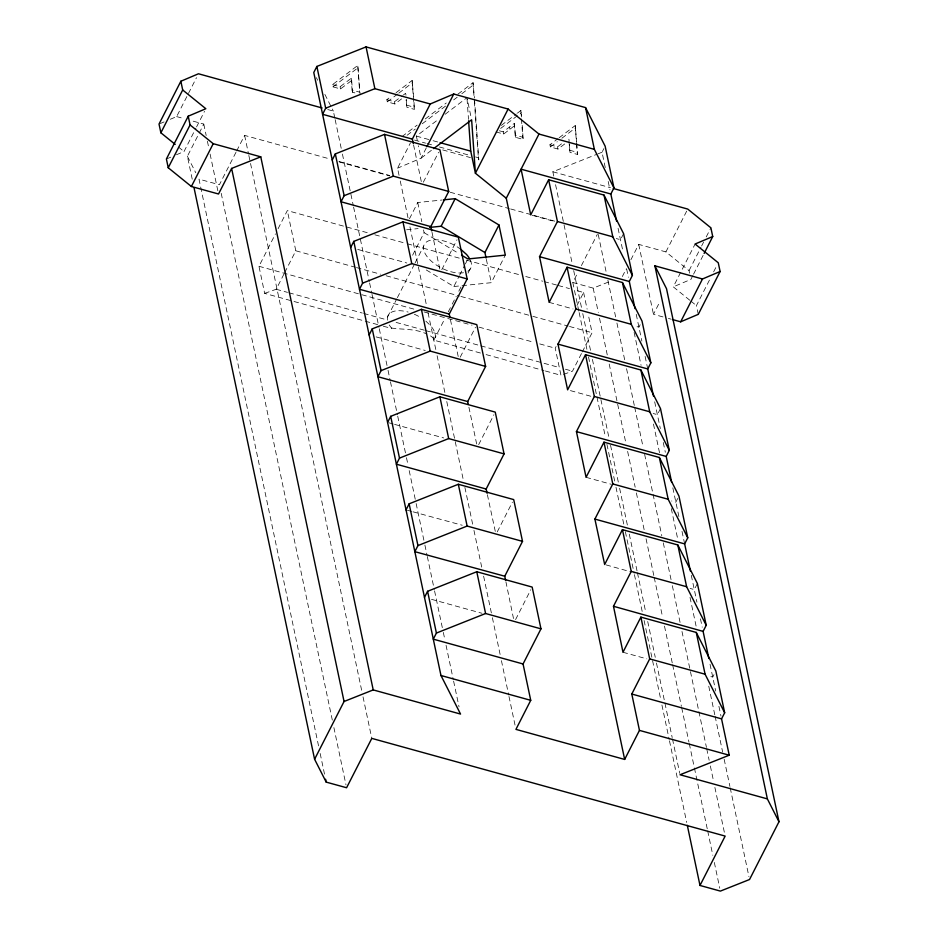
<?xml version="1.0" encoding="UTF-8"?>
<svg xmlns="http://www.w3.org/2000/svg" width="938" height="938" viewBox="0 0 938 938"><rect width="100%" height="100%" fill="white"/><g stroke="black" fill="none" stroke-linecap="round" stroke-linejoin="round"><path stroke-width="0.7" stroke-dasharray="4.69 3.52" d="M480.444 353.028L433.825 340.142L432.993 337.786L430.202 335.652M170.353 119.255L176.649 116.593L196.488 77.666M176.461 154.747L184.012 151.546L195.925 128.189M196.581 126.9L204.519 111.329M192.231 179.193L187.389 156.271L198.539 134.392M199.196 133.102L203.781 124.097L191.563 120.721M377.662 324.618L264.668 293.371L258.958 266.275L275.455 233.902M278.094 228.72L287.333 210.593L369.162 233.21M264.668 293.371L276.206 289.256L284.05 273.873M284.706 272.583L295.81 250.786L287.333 210.593M399.06 175.336L397.548 168.172L410.422 142.904M426.274 147.934L421.045 158.205L397.548 168.172M423.319 182.218L438.562 152.296M409.449 218.8L417.75 202.514L442.22 200.005M412.614 255.218L424.105 232.671L423.53 229.927M387.523 317.032L396.727 298.964M397.384 297.674L414.479 264.129M415.135 262.839L423.683 246.073M441.775 269.698L457.017 239.765M426.333 269.992L453.851 286.524L458.952 276.511M459.597 275.256L464.697 265.231M465.342 263.977L467.253 260.225M433.825 340.142L444.999 318.299M448.294 311.85L451.577 305.389M452.233 304.1L456.185 296.361M458.811 291.202L462.094 284.753M468.015 273.134L471.298 266.685M453.851 286.524L491.278 282.678L505.324 255.124M460.218 357.167L475.472 327.245M605.256 167.55L602.032 152.226L603.896 148.579M478.673 444.647L493.927 414.713M578.84 311.135L572.801 282.49L578.089 272.09M581.408 265.595L597.295 234.406M545.412 370.991L560.947 375.294L555.237 348.197L557.207 344.316M577.011 305.46L583.612 292.515L575.146 290.17M623.582 233.621L620.487 239.706L616.278 238.545M563.515 374.379L572.485 371.178L581.63 353.227M582.287 351.938L592.089 332.709L588.29 314.687M622.34 276.534L626.279 268.819M630.864 259.814L638.731 244.384L665.91 251.9L689.055 270.648L689.582 273.146M497.257 531.858L512.394 502.17M665.91 251.9L687.73 209.068M640.173 324.747L638.93 327.186L634.733 326.014M662.99 316.927L653.469 314.3L660 301.497M689.817 300.242L673.285 286.852L695.105 244.021M689.055 270.648L700.967 247.28M701.624 245.991L703.606 242.098M706.255 236.904L710.887 227.817M515.583 619.596L530.826 589.662M692.889 275.491L690.907 279.383L673.285 286.852M693.545 274.189L703.465 254.726M698.282 314.336L696.43 305.6L710.324 278.352M713.63 271.856L716.269 266.662M660.493 408.569L657.386 414.655L653.176 413.494M677.705 498.477L675.841 502.135L671.631 500.974M697.391 583.518L694.296 589.603L690.098 588.431M713.982 674.645L712.751 677.084L708.542 675.923M235.989 152.273L219.398 184.751L198.997 179.135L318.943 747.738M236.646 150.971L244.607 135.389L329.074 158.745M332.486 84.643L340.084 86.742L351.234 78.276L351.691 80.457L340.541 88.934L332.943 86.835L332.486 84.643L357.777 65.437L360.122 94.351M332.943 86.835L358.234 67.618M401.593 98.877L394.91 103.966L387.312 101.867L386.843 99.674L391.439 96.18M396.047 92.698L412.134 80.469L413.588 96.72M387.312 101.867L397.653 93.999M398.802 93.132L412.603 82.65M386.843 99.674L394.441 101.773L402.25 95.852M403.363 95.008L405.591 93.308L406.06 95.488M401.992 136.62L417.14 125.117M425.289 118.927L446.254 103.004M457.896 94.163L473.045 82.661L474.417 97.845M407.115 135.26L415.264 129.069M422.252 123.769L445.55 106.076M453.699 99.885L457.193 97.235M461.859 93.694L473.502 84.842M417.258 140.243L416.378 136.104L437.073 120.381M445.116 114.272L466.96 97.681L471.333 118.411M431.386 150.35L421.045 158.205L418.418 145.777M501.326 125.375L516.263 114.026M517.413 113.146L520.86 110.532L521.622 116.933M500.634 128.436L521.329 112.712M499.368 130.792L503.167 131.836L514.317 123.37L515.619 137.335L523.216 139.445L522.126 123.968M496.038 131.93L503.636 134.028L514.786 125.551M564.688 143.971L557.993 149.06L550.395 146.949L549.938 144.769L557.981 138.66M559.13 137.78L575.229 125.563L576.682 141.814M550.395 146.949L557.289 141.72M561.897 138.226L575.686 127.744M549.938 144.769L557.535 146.867L563.105 142.635M160.292 123.523L164.056 121.928M166.401 159.014L171.431 156.881M553.748 176.074L552.845 171.771L596.709 154.348M598.045 153.82L602.032 152.226M572.801 282.49L593.179 288.118L610.415 281.271M406.588 229.775L418.102 228.591M383.314 326.178C397.067 330.668 412.298 327.327 425.817 333.588M407.444 510.284L411.653 511.445M413.06 511.82L462.235 525.245M351.234 78.276L352.067 90.06L359.664 92.159L357.777 65.437M406.435 105.091L414.033 107.19L414.49 109.383L406.893 107.272L406.06 99.85M514.317 123.37L515.161 135.154L522.747 137.253L523.216 139.445M569.518 150.186L577.116 152.284L577.574 154.465L569.976 152.366L568.686 138.402L569.143 140.583M352.067 90.06L352.524 92.241L357.589 93.648M327.737 109.535L333.353 111.083L334.866 118.247M552.845 171.771L610.45 187.706M416.378 136.104L431.715 140.337M433.11 140.723L438.679 142.271M414.49 140.067L425.594 143.139M426.989 143.526L433.931 145.449M439.476 146.985L470.02 155.427M475.578 156.963L478.345 157.725L478.814 159.917L476.035 159.143M442.713 149.928L470.477 157.607M176.649 116.593L183.426 118.469M338.923 161.477L389.61 175.488M450.146 192.231L509.264 208.588M510.671 208.975L555.718 221.427M339.239 161.946L389.727 175.91M532.116 215.271L554.557 221.485M374.801 234.781L405.837 243.352M407.256 243.751L460.863 258.571M466.514 260.131L520.121 274.951M525.761 276.511L542.692 281.201M544.11 281.588L556.797 285.093M558.216 285.492L569.495 288.611M668.419 318.428L671.139 319.178M357.695 249.414L406.775 262.992M549.164 302.364L573.012 308.954M295.81 250.786L355.068 267.178M356.475 267.565L380.465 274.189M386.104 275.76L459.468 296.045M460.875 296.431L531.424 315.93M532.831 316.329L568.1 326.072M569.518 326.471L592.089 332.709M258.958 266.275L415.557 309.575M424.023 311.92L471.99 325.181M479.048 327.139L534.074 342.347M539.713 343.906L555.237 348.197M276.206 289.256L287.497 292.375M288.904 292.762L362.267 313.046M363.686 313.444L387.664 320.069M396.129 322.414L424.351 330.211M425.758 330.61L479.377 345.43M480.784 345.817L559.787 367.661M565.438 369.22L572.485 371.178M486.083 354.587L543.993 370.604M376.138 336.894L425.231 350.472M570.433 390.618L591.468 396.434M388.989 422.815L393.198 423.988M394.593 424.375L443.686 437.94M586.074 477.313L611.318 484.289M431.503 599.323L481.991 613.276M622.984 652.262L646.821 658.851M606.077 564.899L629.879 571.57M424.105 232.671L459.139 253.706M460.968 249.473L456.595 246.424A26.1 13.12 27 0 0 426.661 241.852A26.1 13.12 27 0 0 432.957 262.546A26.1 13.12 27 0 0 464.533 272.512M690.919 301.133L696.43 305.6M178.501 147.078L184.012 151.546M425.875 321.171L430.319 325.392A26.1 13.12 27 0 1 435.138 337.645M389.2 324.947L391.791 328.523M316.387 77.666L317.689 80.246M324.865 94.375L333.353 111.083M187.389 156.271L195.772 172.78M487.385 494.701L495.639 533.019M638.731 244.384L653.469 314.3M608.199 181.468L609.958 189.828M618.072 228.286L623.125 252.24M626.654 268.948L628.413 277.296M636.222 314.324L641.873 341.104M645.11 356.417L647.748 368.951M654.677 401.804L660.329 428.584M663.26 442.502L665.323 452.257M672.827 487.854L679.077 517.448M682.008 531.377L684.658 543.899M691.283 575.322L696.934 602.137M700.463 618.846L702.222 627.205M710.031 664.233L715.682 691.013M718.918 706.326L720.97 716.069M634.123 332.392L641.076 365.339M653.469 424.058L659.508 452.702M671.291 508.56L677.94 540.065M690.016 597.365L696.371 627.44M708.753 686.159L714.791 714.803M715.096 716.233L722.647 752.042M724.159 759.205L729.905 786.419M730.21 787.85L748.934 876.643M598.256 234.535L606.382 273.064M607.883 280.192L615.715 317.302M616.923 323.012L624.743 360.133M626.561 368.693L634.381 405.814M634.686 407.244L643.116 447.215M644.629 454.355L652.754 492.896M653.059 494.326L661.794 535.727M663.295 542.868L671.127 579.977M672.335 585.687L680.179 622.879M681.985 631.473L698.587 710.172M698.892 711.602L706.443 747.375M706.736 748.805L709.151 760.249M710.359 765.971L713.677 781.717M714.885 787.439L724.546 833.225M593.179 288.118L598.315 312.471M599.523 318.205L607.378 355.443M609.196 364.026L625.81 442.806M627.628 451.401L635.178 487.209M636.386 492.931L644.547 531.6M646.059 538.764L653.915 576.002M654.208 577.433L662.674 617.544M664.491 626.138L672.347 663.377M672.64 664.808L681.41 706.337M681.703 707.768L688.961 742.146M689.266 743.576L694.097 766.498M694.401 767.929L707.393 829.509M707.686 830.951L712.821 855.292M714.334 862.456L719.774 888.239M557.535 146.867L557.993 149.06M583.612 292.515L587.118 309.141M555.566 184.669L572.18 263.437M573.693 270.601L581.548 307.84M582.756 313.573L590.612 350.8M592.417 359.395L609.043 438.175M610.556 445.339L618.412 482.578M619.619 488.299L627.768 526.968M629.281 534.132L637.137 571.371M637.441 572.801L645.895 612.913M647.712 621.495L655.263 657.304M656.471 663.037L664.632 701.706M664.936 703.137L672.183 737.514M672.487 738.945L679.733 773.322M579.145 312.565L587 349.804M588.513 356.968L605.432 437.167M606.933 444.331L614.789 481.569M615.996 487.303L624.157 525.972M625.365 531.694L634.135 573.235M634.428 574.666L642.284 611.904M644.101 620.499L660.715 699.267M661.923 705.001L669.181 739.379M669.474 740.809L686.698 822.438M515.161 135.154L515.619 137.335M509.486 127.04L509.955 129.221M503.167 131.836L503.636 134.028M486.365 259.38L491.278 282.678M413.552 144.839L421.385 181.972M432.008 232.307L439.84 269.441M450.463 319.788L458.295 356.921M468.918 407.256L476.75 444.389M417.75 202.514L421.795 221.708M394.441 101.773L394.91 103.966M400.268 181.057L408.112 218.284M409.929 226.867L418.078 265.524M418.383 266.955L426.544 305.612M428.045 312.764L435.9 349.991M437.108 355.713L445.269 394.37M446.769 401.534L463.384 480.268M464.896 487.432L472.752 524.647M473.96 530.38L482.109 569.038M483.621 576.19L492.075 616.278M492.38 617.708L500.224 654.935M501.431 660.657L508.689 695.023M508.982 696.453L515.032 725.086M340.084 86.742L340.541 88.934M335.171 119.677L341.209 148.321M342.417 154.055L353.298 205.621M353.591 207.052L369.302 281.529M369.607 282.959L371.729 292.984M372.023 294.415L378.975 327.362M379.28 328.792L387.734 368.892M388.039 370.322L390.149 380.347M390.454 381.778L397.407 414.725M397.712 416.155L406.166 456.255M406.471 457.697L407.983 464.849M409.191 470.583L415.839 502.088M416.132 503.518L424.597 543.63M424.902 545.06L427.013 555.085M427.318 556.515L434.271 589.463M434.564 590.893L443.029 630.993M443.334 632.423L444.835 639.587M446.054 645.321L453.3 679.687M453.605 681.117L459.045 706.9M244.607 135.389L248.535 154.008M248.84 155.438L361.822 691.118M363.029 696.852L371.8 738.382M221.216 193.334L332.392 720.431M333.893 727.595L345.981 784.883M203.781 124.097L206.184 135.506M207.392 141.216L208.599 146.926M210.1 154.055L217.921 191.153M320.163 753.46L324.994 776.383M505.91 581.795L513.684 619.42M576.776 143.221L577.574 154.465M575.229 125.563L576.424 142.435M576.518 143.842L577.116 152.284M569.425 144.511L569.976 152.366M520.86 110.532L521.364 117.567M521.458 118.974L522.747 137.253M474.522 99.287L478.814 159.917M473.045 82.661L474.265 99.991M474.37 101.433L478.345 157.725M467.065 99.135L468.496 119.349M413.986 102.348L414.49 109.383M412.134 80.469L414.033 107.19M406.33 99.416L406.893 107.272M351.691 80.457L352.524 92.241M387.359 319.459A26.1 13.12 27 0 1 408.112 312.049M414.373 314.265A26.1 13.12 27 0 1 420.435 317.384M470.184 259.838A26.1 13.12 27 0 1 467.781 271.246"/><path stroke-width="1.41" d="M322.109 107.976L198.469 73.774L180.858 81.243L159.026 124.062L160.879 132.797L175.195 144.405M160.879 132.797L182.699 89.989L180.858 81.243M182.699 89.989L205.844 108.726L188.221 116.195L166.401 159.014L168.242 167.761L191.387 186.498L218.531 194.002L231.616 168.43L260.776 156.834L373.218 689.911L460.546 714.064L440.966 675.501L313.773 72.531L316.868 66.446L366.055 46.9L585.547 107.589L605.127 146.14L613.944 187.917L610.837 194.002L616.571 221.145M168.242 167.761L190.074 124.942L188.221 116.195M191.387 186.498L213.219 143.69L190.074 124.942M316.868 66.446L325.685 108.21L322.578 114.295L412.345 139.117L413.248 143.408M332.228 159.999L335.323 153.914L384.51 134.38L439.899 149.693L448.704 191.458L430.8 226.597L431.703 230.877M335.323 153.914L344.14 195.69L341.033 201.776L430.8 226.597M350.671 247.48L353.778 241.394L402.965 221.849L458.342 237.162L467.159 278.938L449.255 314.066L449.853 316.927M412.345 139.117L430.249 103.989L453.746 94.023L508.115 109.054L538.975 134.052L594.364 149.365L613.944 187.917M426.931 146.656L453.746 94.023M353.778 241.394L362.584 283.17L359.489 289.256L449.255 314.066M369.126 334.96L372.234 328.875L421.42 309.329L476.797 324.642L485.614 366.406L467.71 401.546L468.308 404.407M429.616 227.406L441.13 226.234L455.176 198.668L498.957 224.968L505.324 255.124L467.898 258.97L461.637 255.206M508.115 109.054L475.402 173.237L506.274 198.235L624.661 759.44L515.935 729.377L530.732 700.323L523.064 663.975L540.968 628.835L532.163 587.071L476.774 571.746L427.587 591.292L424.492 597.377M372.234 328.875L381.039 370.639L377.944 376.724L467.71 401.546M387.582 422.428L390.689 416.343L439.875 396.797L495.252 412.11L504.069 453.886L486.165 489.026L487.08 493.282M506.274 198.235L538.975 134.052M486.072 258.009L484.923 252.533L498.957 224.968M390.689 416.343L399.494 458.119L396.399 464.204L486.165 489.026M635.014 308.614L629.292 281.482L632.4 275.397L623.582 233.621L604.002 195.069L548.624 179.756L530.72 214.884L521.071 169.18L610.837 194.002M406.037 509.909L409.132 503.823L458.319 484.278L513.707 499.591L522.513 541.367L504.761 576.213L505.617 580.399M653.469 396.094L647.748 368.951L650.843 362.865L642.038 321.101L622.457 282.537L567.068 267.224L549.164 302.364L539.526 256.66L557.43 221.52L548.624 179.756M409.132 503.823L417.949 545.588L414.842 551.673L504.761 576.213M671.62 482.132L666.203 456.431L669.298 450.346L660.493 408.569L640.912 370.018L585.523 354.705L567.619 389.833L557.981 344.129L575.885 309.001L567.068 267.224M427.587 591.292L436.405 633.068L433.297 639.153L523.064 663.975M690.38 571.043L684.658 543.899L687.753 537.814L678.948 496.05L659.355 457.486L603.978 442.173L586.074 477.313L576.436 431.609L594.34 396.469L585.523 354.705M704.133 253.424L712.728 236.552L710.887 227.817L687.73 209.068L613.264 188.479M672.499 319.553L680.66 321.816L702.48 278.985L720.103 271.504L718.262 262.769L695.105 244.021L712.728 236.552M720.103 271.504L698.282 314.336L680.66 321.816M708.835 658.511L703.101 631.38L706.208 625.294L697.391 583.518L677.811 544.966L622.433 529.653L604.67 564.5L594.891 519.089L612.784 483.949L603.978 442.173M687.308 825.311L699.994 885.46L720.384 891.1L749.544 879.516L778.974 821.758L767.366 798.895L680.038 774.753L729.225 755.207L721.557 718.86L724.664 712.774L715.846 670.998L696.266 632.435L640.889 617.122L622.984 652.262L613.487 606.276L631.239 571.418L622.433 529.653M624.661 759.44L639.458 730.385L631.79 694.038L649.694 658.898L640.889 617.122M699.994 885.46L725.156 836.086L371.8 738.382L346.591 787.744L326.201 782.116L314.593 759.252L194.037 187.788M314.593 759.252L344.058 701.495L231.616 168.43M433.684 148.603L471.626 119.794L475.402 173.237L470.735 151.135L468.601 120.803M325.685 108.21L374.872 88.676L430.249 103.989M344.14 195.69L393.327 176.145L448.704 191.458M362.584 283.17L411.77 263.625L467.159 278.938M381.039 370.639L430.225 351.093L485.614 366.406M399.494 458.119L448.681 438.574L504.069 453.886M417.949 545.588L467.136 526.054L522.513 541.367M436.405 633.068L485.591 613.522L540.968 628.835M344.058 701.495L373.218 689.911M443.662 199.853L455.176 198.668M440.074 142.658L470.735 151.135M557.43 221.52L612.807 236.833L632.4 275.397M213.219 143.69L260.776 156.834M767.366 798.895L654.912 265.829L702.48 278.985M539.526 256.66L629.292 281.482M575.885 309.001L631.262 324.314L650.843 362.865M557.981 344.129L647.748 368.951M594.34 396.469L649.717 411.782L669.298 450.346M576.436 431.609L666.203 456.431M612.784 483.949L668.173 499.262L687.753 537.814M594.891 519.089L684.658 543.899M631.239 571.418L686.628 586.731L706.208 625.294M649.694 658.898L705.083 674.211L724.664 712.774M631.79 694.038L721.557 718.86M440.966 675.501L530.732 700.323M639.458 730.385L729.225 755.207M613.487 606.276L703.101 631.38M441.13 226.234L484.923 252.533M460.968 249.473L466.479 254.421A26.1 13.12 27 0 1 469.633 258.771M654.912 265.829L666.519 288.693L778.974 821.758M585.547 107.589L594.364 149.365M604.002 195.069L612.807 236.833M622.457 282.537L631.262 324.314M640.912 370.018L649.717 411.782M659.355 457.486L668.173 499.262M677.811 544.966L686.628 586.731M696.266 632.435L705.083 674.211M366.055 46.9L374.872 88.676M384.51 134.38L393.327 176.145M402.965 221.849L411.77 263.625M421.42 309.329L430.225 351.093M439.875 396.797L448.681 438.574M458.319 484.278L467.136 526.054M476.774 571.746L485.591 613.522M325.592 779.244L326.201 782.116"/></g></svg>
